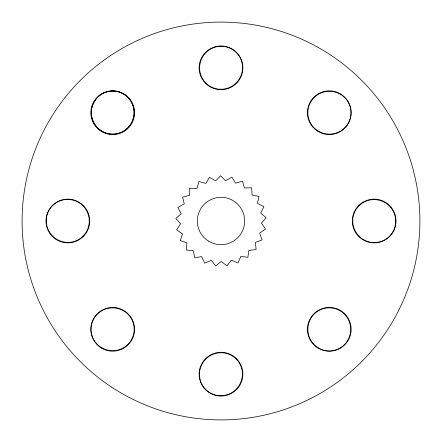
<?xml version="1.0" encoding="UTF-8"?>
<svg xmlns="http://www.w3.org/2000/svg" width="442" height="442" viewBox="0 0 442 442"><rect width="100%" height="100%" fill="white"/><g stroke="black" fill="none" stroke-linecap="round" stroke-linejoin="round"><path stroke-width="0.66" d="M189.773 188.275L189.657 195.336L182.612 197.071L184.259 203.933L177.866 207.364L181.121 213.845L175.833 218.519L180.579 223.746L176.634 229.829L182.607 233.94L180.225 240.581L186.9 242.873L186.375 250.106L193.408 250.664L194.701 257.802L201.657 256.592L204.679 263.183L211.353 260.344L215.685 265.918L221.193 261.509L227.022 265.824L231.26 260.183L237.978 262.918L240.896 256.283L247.868 257.377L248.868 250.393L256.073 249.553L255.432 242.327L262.073 239.929L259.653 233.094L265.487 229.122L261.449 223.1L266.112 217.801L260.697 212.972L263.896 206.679L257.454 203.353L258.99 196.463L252.078 195.027L251.691 187.784L244.443 187.966L242.465 181.192L235.492 183.176L231.895 177.104L225.63 180.756L220.635 175.772L215.718 180.839L209.398 177.281L205.895 183.413L198.889 181.54L197.022 188.347L189.773 188.275M111.743 387.209A198.9 198.9 0 0 0 419.568 232.52A198.9 198.9 0 0 0 131.688 43.277A198.9 198.9 0 0 0 111.743 387.209M362.341 239.415A21.879 21.879 0 0 0 396.01 222.022A21.879 21.879 0 0 0 364.114 201.563A21.879 21.879 0 0 0 362.341 239.415M318.069 348.075A21.879 21.879 0 0 0 351.175 329.633A21.879 21.879 0 0 0 318.649 310.185A21.879 21.879 0 0 0 318.069 348.075M209.188 392.573A21.879 21.879 0 0 0 242.857 375.175A21.879 21.879 0 0 0 210.956 354.716A21.879 21.879 0 0 0 209.188 392.573M101.472 348.075A21.879 21.879 0 0 0 134.578 329.633A21.879 21.879 0 0 0 102.058 310.185A21.879 21.879 0 0 0 101.472 348.075M56.029 239.415A21.879 21.879 0 0 0 89.698 222.022A21.879 21.879 0 0 0 57.803 201.563A21.879 21.879 0 0 0 56.029 239.415M101.472 131.478A21.879 21.879 0 0 0 134.578 113.041A21.879 21.879 0 0 0 102.058 93.588A21.879 21.879 0 0 0 101.472 131.478M209.188 86.262A21.879 21.879 0 0 0 242.857 68.869A21.879 21.879 0 0 0 210.956 48.405A21.879 21.879 0 0 0 209.188 86.262M318.069 131.478A21.879 21.879 0 0 0 351.175 113.041A21.879 21.879 0 0 0 318.649 93.588A21.879 21.879 0 0 0 318.069 131.478M208.563 241.15A23.675 23.675 0 0 0 244.669 221.696A23.675 23.675 0 0 0 209.768 200.154A23.675 23.675 0 0 0 208.563 241.15M83.03 236.166A21.63 21.409 45 0 0 82.914 205.779A21.63 21.409 45 0 0 52.521 205.663A21.63 21.409 45 0 0 52.637 236.056A21.63 21.409 45 0 0 83.03 236.166M112.716 134.169A21.63 21.409 -90 0 0 134.125 112.594A21.63 21.409 90 0 0 112.716 91.019A21.63 21.409 90 0 0 91.306 112.594A21.63 21.409 -90 0 0 112.716 134.169A21.63 21.409 90 0 0 134.125 112.594A21.63 21.409 -90 0 0 112.716 91.019A21.63 21.409 -90 0 0 91.306 112.594A21.63 21.409 90 0 0 112.716 134.169M205.834 83.03A21.63 21.409 -45 0 0 236.221 82.914A21.63 21.409 -45 0 0 236.337 52.521A21.63 21.409 -45 0 0 205.944 52.637A21.63 21.409 -45 0 0 205.834 83.03M307.831 112.716A21.63 21.409 0 0 0 329.406 134.125A21.63 21.409 0 0 0 350.981 112.716A21.63 21.409 0 0 0 329.406 91.306A21.63 21.409 0 0 0 307.831 112.716M358.97 205.834A21.63 21.409 45 0 0 359.086 236.221A21.63 21.409 45 0 0 389.479 236.337A21.63 21.409 45 0 0 389.363 205.944A21.63 21.409 45 0 0 358.97 205.834M329.284 307.831A21.63 21.409 -90 0 0 307.875 329.406A21.63 21.409 -90 0 0 329.284 350.981A21.63 21.409 -90 0 0 350.694 329.406A21.63 21.409 -90 0 0 329.284 307.831M236.166 358.97A21.63 21.409 -45 0 0 205.779 359.086A21.63 21.409 -45 0 0 205.663 389.479A21.63 21.409 -45 0 0 236.056 389.363A21.63 21.409 -45 0 0 236.166 358.97M134.169 329.284A21.63 21.409 0 0 0 112.594 307.875A21.63 21.409 0 0 0 91.019 329.284A21.63 21.409 0 0 0 112.594 350.694A21.63 21.409 0 0 0 134.169 329.284"/></g></svg>
